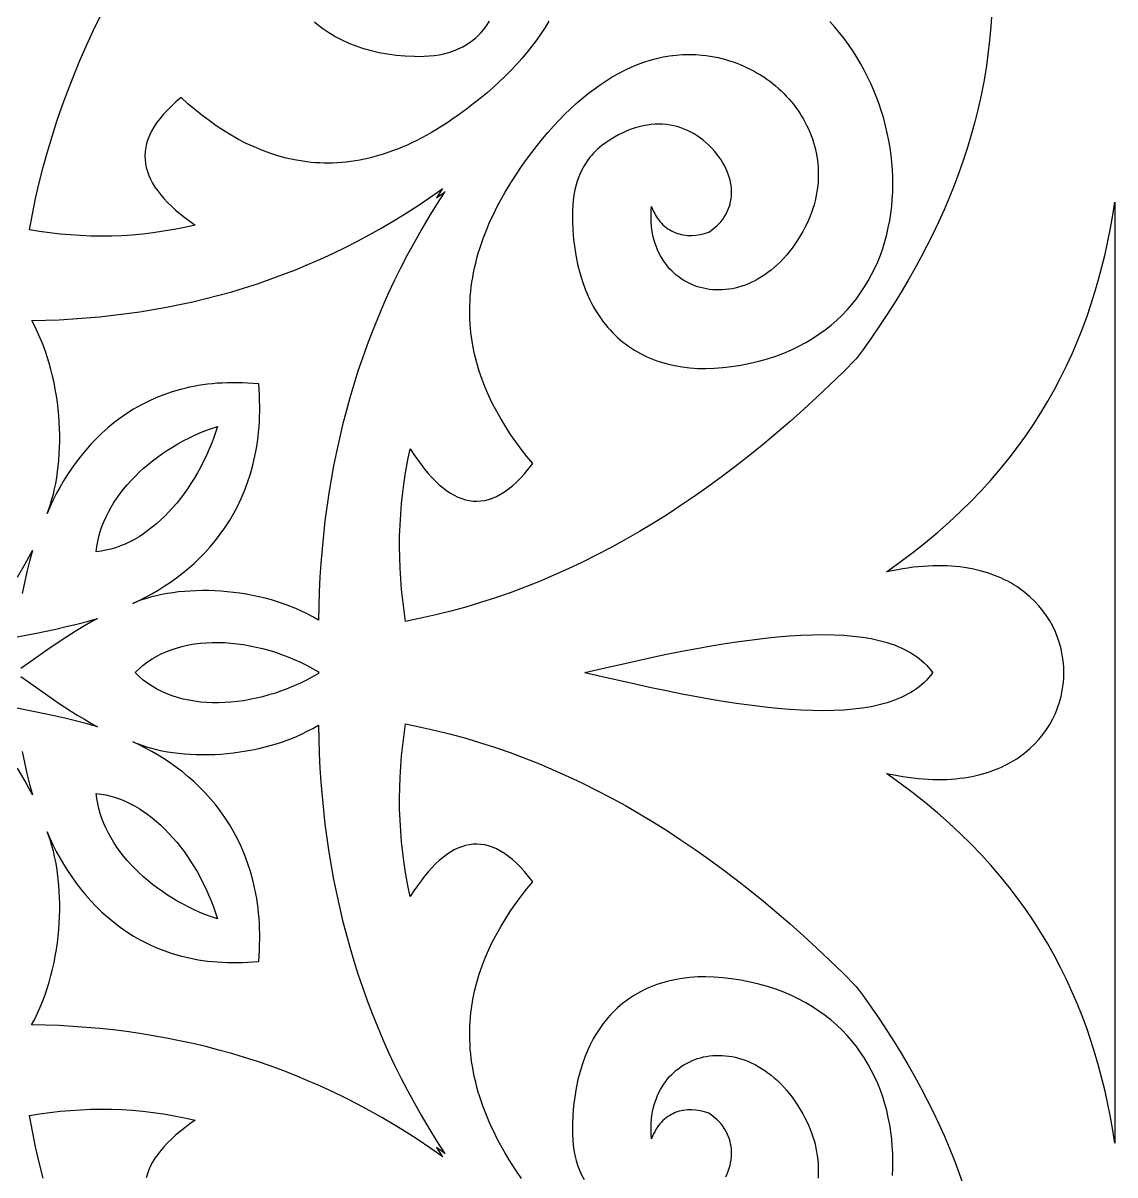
# Model space of a CAD drawing. Extents: x -375 to 375, y -1025 to 1025.
# Drawn here: x -197.2 to -125, y -735.5 to -659.3 of the extents above; entities that cross this region are included whole.
import ezdxf

# ---------------------------------------------------------------- set-up
doc = ezdxf.new("R2010")
doc.units = 0
doc.layers.add('LAYER_1', color=18, linetype='CONTINUOUS')

msp = doc.modelspace()

# ---------------------------------------------------------------- linework, layer by layer
at = {"layer": 'LAYER_1'}
for points in [[(-162.407, -659.223), (-162.664, -659.643), (-162.938, -660.059), (-163.229, -660.471), (-163.535, -660.879), (-163.857, -661.283), (-164.194, -661.682), (-164.547, -662.077), (-164.914, -662.467), (-165.295, -662.852), (-165.691, -663.231), (-166.1, -663.606), (-166.522, -663.974), (-166.958, -664.337), (-167.406, -664.694), (-167.866, -665.045), (-168.339, -665.389), (-168.823, -665.727), (-169.16, -665.953), (-169.495, -666.169), (-169.828, -666.375), (-170.159, -666.571), (-170.488, -666.758), (-170.816, -666.935), (-171.141, -667.102), (-171.465, -667.26), (-171.787, -667.408), (-172.106, -667.547), (-172.425, -667.677), (-172.741, -667.798), (-173.055, -667.91), (-173.367, -668.014), (-173.678, -668.108), (-173.987, -668.194), (-174.294, -668.272), (-174.599, -668.341), (-174.902, -668.401), (-175.203, -668.454), (-175.503, -668.498), (-175.801, -668.535), (-176.096, -668.564), (-176.391, -668.584), (-176.683, -668.598), (-176.973, -668.603), (-177.262, -668.602), (-177.549, -668.593), (-177.834, -668.576), (-178.118, -668.553), (-178.399, -668.522), (-178.679, -668.485), (-179.233, -668.39), (-179.781, -668.268), (-180.321, -668.121), (-180.854, -667.95), (-181.38, -667.754), (-181.9, -667.536), (-182.413, -667.296), (-182.918, -667.034), (-183.417, -666.752), (-183.91, -666.45), (-184.395, -666.129), (-184.874, -665.791), (-185.347, -665.436), (-185.812, -665.064), (-186.271, -664.677), (-186.724, -664.276), (-187.057, -664.559), (-187.363, -664.84), (-187.644, -665.119), (-187.899, -665.398), (-188.13, -665.675), (-188.335, -665.95), (-188.515, -666.224), (-188.671, -666.497), (-188.803, -666.768), (-188.912, -667.039), (-188.996, -667.307), (-189.057, -667.575), (-189.095, -667.841), (-189.111, -668.107), (-189.103, -668.371), (-189.074, -668.633), (-189.022, -668.895), (-188.949, -669.156), (-188.854, -669.415), (-188.738, -669.673), (-188.601, -669.931), (-188.444, -670.187), (-188.266, -670.442), (-188.067, -670.696), (-187.849, -670.949), (-187.612, -671.201), (-187.354, -671.453), (-187.078, -671.703), (-186.783, -671.952), (-186.47, -672.201), (-186.138, -672.449), (-185.788, -672.695), (-186.484, -672.853), (-187.179, -672.991), (-187.873, -673.11), (-188.565, -673.21), (-189.255, -673.291), (-189.944, -673.353), (-190.631, -673.397), (-191.317, -673.423), (-192.001, -673.431), (-192.683, -673.421), (-193.364, -673.394), (-194.043, -673.35), (-194.721, -673.29), (-195.396, -673.213), (-196.071, -673.119), (-196.743, -673.01), (-196.549, -671.968), (-196.332, -670.932), (-196.094, -669.901), (-195.833, -668.875), (-195.551, -667.854), (-195.247, -666.837), (-194.922, -665.826), (-194.575, -664.819), (-194.206, -663.817), (-193.817, -662.82), (-193.406, -661.827), (-192.974, -660.84), (-192.521, -659.857), (-192.047, -658.878)], [(-133.135, -658.63), (-133.198, -659.572), (-133.284, -660.503), (-133.393, -661.423), (-133.523, -662.333), (-133.676, -663.232), (-133.85, -664.121), (-134.045, -665), (-134.26, -665.869), (-134.494, -666.728), (-134.749, -667.579), (-135.022, -668.42), (-135.313, -669.252), (-135.623, -670.075), (-135.95, -670.891), (-136.294, -671.697), (-136.655, -672.496), (-137.031, -673.287), (-137.423, -674.071), (-137.831, -674.847), (-138.253, -675.616), (-138.689, -676.379), (-139.139, -677.134), (-139.603, -677.884), (-140.079, -678.627), (-140.567, -679.364), (-141.067, -680.095), (-141.579, -680.82), (-142.101, -681.541), (-142.966, -682.405), (-143.834, -683.25), (-144.707, -684.075), (-145.583, -684.88), (-146.464, -685.665), (-147.349, -686.43), (-148.238, -687.174), (-149.131, -687.898), (-150.028, -688.602), (-150.929, -689.285), (-151.835, -689.947), (-152.744, -690.589), (-153.659, -691.21), (-154.577, -691.809), (-155.5, -692.388), (-156.427, -692.945), (-157.358, -693.481), (-158.294, -693.995), (-159.235, -694.488), (-160.179, -694.959), (-161.129, -695.408), (-162.083, -695.835), (-163.041, -696.241), (-164.004, -696.624), (-164.972, -696.985), (-165.944, -697.324), (-166.921, -697.64), (-167.903, -697.934), (-168.889, -698.205), (-169.88, -698.453), (-170.877, -698.678), (-171.877, -698.88), (-171.982, -698.181), (-172.072, -697.479), (-172.146, -696.776), (-172.204, -696.071), (-172.246, -695.364), (-172.272, -694.656), (-172.281, -693.946), (-172.274, -693.234), (-172.249, -692.521), (-172.207, -691.806), (-172.147, -691.09), (-172.069, -690.372), (-171.974, -689.652), (-171.859, -688.93), (-171.727, -688.207), (-171.575, -687.482), (-171.338, -687.846), (-171.1, -688.192), (-170.861, -688.518), (-170.621, -688.825), (-170.381, -689.112), (-170.139, -689.38), (-169.897, -689.627), (-169.653, -689.854), (-169.409, -690.06), (-169.164, -690.246), (-168.917, -690.41), (-168.67, -690.552), (-168.422, -690.673), (-168.172, -690.772), (-167.922, -690.848), (-167.67, -690.901), (-167.418, -690.932), (-167.164, -690.94), (-166.909, -690.924), (-166.653, -690.884), (-166.396, -690.821), (-166.137, -690.733), (-165.878, -690.62), (-165.617, -690.483), (-165.355, -690.32), (-165.091, -690.132), (-164.826, -689.919), (-164.56, -689.68), (-164.293, -689.414), (-164.024, -689.122), (-163.754, -688.803), (-163.482, -688.457), (-163.868, -687.986), (-164.24, -687.508), (-164.597, -687.024), (-164.938, -686.532), (-165.264, -686.034), (-165.572, -685.529), (-165.862, -685.017), (-166.133, -684.498), (-166.384, -683.971), (-166.616, -683.438), (-166.825, -682.897), (-167.013, -682.35), (-167.178, -681.795), (-167.319, -681.233), (-167.436, -680.663), (-167.528, -680.087), (-167.563, -679.796), (-167.593, -679.503), (-167.615, -679.208), (-167.631, -678.911), (-167.64, -678.613), (-167.641, -678.312), (-167.636, -678.01), (-167.623, -677.706), (-167.603, -677.4), (-167.576, -677.092), (-167.541, -676.782), (-167.498, -676.471), (-167.447, -676.157), (-167.389, -675.842), (-167.323, -675.524), (-167.248, -675.205), (-167.166, -674.884), (-167.075, -674.561), (-166.976, -674.236), (-166.868, -673.909), (-166.752, -673.58), (-166.627, -673.249), (-166.493, -672.916), (-166.35, -672.581), (-166.199, -672.244), (-166.038, -671.906), (-165.868, -671.565), (-165.689, -671.223), (-165.5, -670.878), (-165.302, -670.531), (-165.094, -670.183), (-164.877, -669.832), (-164.552, -669.329), (-164.221, -668.837), (-163.884, -668.358), (-163.541, -667.892), (-163.192, -667.439), (-162.838, -666.999), (-162.478, -666.574), (-162.113, -666.162), (-161.743, -665.765), (-161.369, -665.383), (-160.989, -665.017), (-160.605, -664.666), (-160.217, -664.331), (-159.825, -664.012), (-159.429, -663.71), (-159.029, -663.425), (-158.625, -663.158), (-158.219, -662.908), (-157.809, -662.676), (-157.396, -662.463), (-156.98, -662.268), (-156.562, -662.093), (-156.141, -661.937), (-155.718, -661.801), (-155.293, -661.685), (-154.866, -661.59), (-154.437, -661.515), (-154.007, -661.462), (-153.575, -661.43), (-153.142, -661.42), (-152.709, -661.433), (-152.274, -661.468), (-152.01, -661.499), (-151.748, -661.537), (-151.489, -661.582), (-151.233, -661.635), (-150.98, -661.694), (-150.729, -661.761), (-150.482, -661.834), (-150.239, -661.914), (-149.999, -662.001), (-149.762, -662.094), (-149.529, -662.193), (-149.3, -662.298), (-149.075, -662.409), (-148.854, -662.527), (-148.637, -662.65), (-148.425, -662.779), (-148.216, -662.913), (-148.013, -663.052), (-147.814, -663.197), (-147.62, -663.347), (-147.43, -663.502), (-147.246, -663.662), (-147.067, -663.827), (-146.893, -663.996), (-146.725, -664.17), (-146.562, -664.348), (-146.404, -664.531), (-146.252, -664.718), (-146.107, -664.908), (-145.967, -665.103), (-145.833, -665.301), (-145.706, -665.503), (-145.584, -665.708), (-145.47, -665.917), (-145.361, -666.129), (-145.26, -666.344), (-145.165, -666.562), (-145.078, -666.783), (-144.997, -667.007), (-144.924, -667.233), (-144.857, -667.462), (-144.799, -667.693), (-144.747, -667.926), (-144.704, -668.161), (-144.668, -668.399), (-144.64, -668.638), (-144.62, -668.879), (-144.609, -669.122), (-144.605, -669.366), (-144.61, -669.611), (-144.623, -669.858), (-144.645, -670.105), (-144.676, -670.354), (-144.716, -670.604), (-144.764, -670.854), (-144.822, -671.105), (-144.889, -671.356), (-144.965, -671.607), (-145.051, -671.859), (-145.146, -672.111), (-145.251, -672.363), (-145.366, -672.614), (-145.49, -672.866), (-145.625, -673.116), (-145.796, -673.409), (-145.972, -673.689), (-146.152, -673.957), (-146.336, -674.213), (-146.525, -674.456), (-146.717, -674.688), (-146.912, -674.907), (-147.111, -675.115), (-147.313, -675.312), (-147.517, -675.496), (-147.724, -675.67), (-147.934, -675.832), (-148.145, -675.983), (-148.357, -676.123), (-148.572, -676.252), (-148.787, -676.37), (-149.004, -676.477), (-149.221, -676.574), (-149.438, -676.66), (-149.656, -676.736), (-149.874, -676.801), (-150.091, -676.857), (-150.308, -676.902), (-150.524, -676.937), (-150.739, -676.963), (-150.953, -676.978), (-151.165, -676.985), (-151.375, -676.981), (-151.584, -676.968), (-151.79, -676.946), (-151.993, -676.915), (-152.194, -676.875), (-152.391, -676.826), (-152.585, -676.768), (-152.776, -676.701), (-152.963, -676.625), (-153.146, -676.541), (-153.324, -676.449), (-153.498, -676.349), (-153.667, -676.24), (-153.831, -676.123), (-153.989, -675.998), (-154.142, -675.866), (-154.289, -675.726), (-154.431, -675.578), (-154.565, -675.422), (-154.693, -675.26), (-154.815, -675.09), (-154.929, -674.912), (-155.036, -674.728), (-155.135, -674.537), (-155.227, -674.339), (-155.31, -674.134), (-155.385, -673.923), (-155.451, -673.705), (-155.509, -673.481), (-155.557, -673.251), (-155.597, -673.014), (-155.626, -672.772), (-155.646, -672.523), (-155.655, -672.269), (-155.654, -672.009), (-155.643, -671.743), (-155.621, -671.472), (-155.558, -671.635), (-155.49, -671.791), (-155.417, -671.939), (-155.338, -672.08), (-155.254, -672.213), (-155.165, -672.339), (-155.072, -672.457), (-154.974, -672.568), (-154.872, -672.672), (-154.766, -672.768), (-154.656, -672.858), (-154.543, -672.94), (-154.426, -673.015), (-154.306, -673.083), (-154.183, -673.144), (-154.057, -673.198), (-153.928, -673.246), (-153.798, -673.286), (-153.665, -673.32), (-153.53, -673.346), (-153.255, -673.38), (-152.975, -673.387), (-152.691, -673.367), (-152.405, -673.322), (-152.119, -673.252), (-151.834, -673.156), (-151.687, -673.057), (-151.546, -672.952), (-151.412, -672.841), (-151.285, -672.724), (-151.165, -672.601), (-151.052, -672.474), (-150.947, -672.341), (-150.85, -672.204), (-150.76, -672.062), (-150.679, -671.915), (-150.606, -671.765), (-150.541, -671.61), (-150.485, -671.452), (-150.438, -671.29), (-150.4, -671.124), (-150.371, -670.956), (-150.351, -670.785), (-150.341, -670.611), (-150.341, -670.435), (-150.351, -670.256), (-150.371, -670.075), (-150.401, -669.893), (-150.441, -669.709), (-150.493, -669.523), (-150.555, -669.336), (-150.628, -669.149), (-150.712, -668.96), (-150.808, -668.771), (-150.916, -668.582), (-151.035, -668.393), (-151.166, -668.204), (-151.309, -668.015), (-151.476, -667.811), (-151.649, -667.617), (-151.828, -667.434), (-152.014, -667.26), (-152.205, -667.097), (-152.402, -666.944), (-152.604, -666.803), (-152.812, -666.672), (-153.025, -666.553), (-153.243, -666.445), (-153.466, -666.349), (-153.693, -666.265), (-153.925, -666.194), (-154.161, -666.134), (-154.401, -666.088), (-154.645, -666.054), (-154.892, -666.033), (-155.143, -666.026), (-155.397, -666.032), (-155.655, -666.052), (-155.915, -666.086), (-156.178, -666.134), (-156.443, -666.197), (-156.711, -666.274), (-156.981, -666.366), (-157.253, -666.474), (-157.526, -666.596), (-157.801, -666.734), (-158.078, -666.888), (-158.356, -667.058), (-158.635, -667.244), (-158.914, -667.446), (-159.062, -667.564), (-159.202, -667.686), (-159.335, -667.811), (-159.462, -667.941), (-159.582, -668.073), (-159.696, -668.209), (-159.904, -668.491), (-160.089, -668.784), (-160.251, -669.087), (-160.39, -669.4), (-160.51, -669.72), (-160.609, -670.047), (-160.691, -670.378), (-160.755, -670.714), (-160.802, -671.053), (-160.835, -671.393), (-160.854, -671.734), (-160.86, -672.073), (-160.855, -672.411), (-160.827, -673.043), (-160.777, -673.657), (-160.704, -674.251), (-160.609, -674.826), (-160.492, -675.381), (-160.353, -675.917), (-160.194, -676.432), (-160.014, -676.927), (-159.813, -677.401), (-159.706, -677.63), (-159.593, -677.854), (-159.475, -678.073), (-159.353, -678.286), (-159.225, -678.494), (-159.093, -678.697), (-158.956, -678.894), (-158.814, -679.086), (-158.668, -679.273), (-158.517, -679.454), (-158.361, -679.629), (-158.201, -679.799), (-158.036, -679.963), (-157.867, -680.122), (-157.693, -680.275), (-157.515, -680.422), (-157.333, -680.564), (-157.146, -680.7), (-156.955, -680.83), (-156.76, -680.954), (-156.561, -681.072), (-156.357, -681.185), (-156.15, -681.292), (-155.938, -681.392), (-155.723, -681.487), (-155.503, -681.576), (-155.28, -681.659), (-155.052, -681.736), (-154.821, -681.806), (-154.586, -681.871), (-154.105, -681.981), (-153.609, -682.067), (-153.099, -682.128), (-152.574, -682.164), (-152.036, -682.174), (-151.485, -682.158), (-150.921, -682.116), (-150.344, -682.048), (-149.718, -681.948), (-149.113, -681.827), (-148.528, -681.686), (-147.963, -681.526), (-147.419, -681.347), (-146.894, -681.149), (-146.388, -680.935), (-145.903, -680.703), (-145.436, -680.454), (-144.989, -680.19), (-144.562, -679.91), (-144.153, -679.615), (-143.763, -679.306), (-143.392, -678.983), (-143.039, -678.647), (-142.705, -678.298), (-142.389, -677.937), (-142.091, -677.565), (-141.812, -677.182), (-141.55, -676.788), (-141.306, -676.384), (-141.08, -675.971), (-140.871, -675.55), (-140.68, -675.12), (-140.506, -674.682), (-140.349, -674.238), (-140.208, -673.787), (-140.085, -673.33), (-139.978, -672.867), (-139.888, -672.4), (-139.814, -671.928), (-139.757, -671.453), (-139.716, -670.975), (-139.69, -670.494), (-139.681, -670.01), (-139.687, -669.526), (-139.708, -669.04), (-139.745, -668.554), (-139.798, -668.068), (-139.865, -667.583), (-139.948, -667.099), (-140.045, -666.617), (-140.158, -666.138), (-140.284, -665.661), (-140.426, -665.188), (-140.581, -664.719), (-140.751, -664.255), (-140.935, -663.796), (-141.132, -663.342), (-141.344, -662.895), (-141.569, -662.455), (-141.807, -662.022), (-142.059, -661.597), (-142.324, -661.18), (-142.603, -660.773), (-142.894, -660.375), (-143.198, -659.988), (-143.514, -659.611), (-143.844, -659.246)], [(-177.897, -659.267), (-177.718, -659.42), (-177.533, -659.567), (-177.344, -659.71), (-177.149, -659.847), (-176.949, -659.98), (-176.744, -660.107), (-176.534, -660.23), (-176.318, -660.347), (-176.098, -660.459), (-175.642, -660.668), (-175.167, -660.855), (-174.671, -661.021), (-174.157, -661.165), (-173.623, -661.287), (-173.07, -661.385), (-172.499, -661.461), (-171.91, -661.514), (-171.302, -661.543), (-170.977, -661.549), (-170.651, -661.542), (-170.324, -661.523), (-169.997, -661.488), (-169.671, -661.439), (-169.348, -661.372), (-169.029, -661.287), (-168.715, -661.184), (-168.407, -661.06), (-168.107, -660.914), (-167.816, -660.746), (-167.534, -660.554), (-167.263, -660.337), (-167.132, -660.218), (-167.005, -660.093), (-166.88, -659.962), (-166.76, -659.823), (-166.643, -659.677), (-166.529, -659.524), (-166.335, -659.232)], [(-197.537, -695.961), (-197.03, -695.086), (-196.783, -694.64), (-196.545, -694.19), (-196.735, -694.896), (-196.911, -695.608), (-197.075, -696.325), (-197.228, -697.046)], [(-197.785, -699.946), (-196.393, -699.675), (-195.003, -699.386), (-194.31, -699.23), (-193.619, -699.064), (-192.931, -698.885), (-192.245, -698.692), (-192.681, -698.935), (-193.113, -699.186), (-193.54, -699.443), (-193.959, -699.705), (-194.766, -700.23), (-195.52, -700.743), (-196.805, -701.649), (-197.304, -702.004)], [(-197.304, -702.528), (-196.805, -702.882), (-195.52, -703.789), (-194.766, -704.303), (-193.959, -704.83), (-193.54, -705.093), (-193.113, -705.352), (-192.681, -705.604), (-192.245, -705.848), (-192.931, -705.651), (-193.619, -705.47), (-194.31, -705.302), (-195.003, -705.145), (-196.393, -704.854), (-197.785, -704.58)], [(-164.221, -735.7), (-164.552, -735.209), (-164.877, -734.705), (-165.094, -734.354), (-165.302, -734.006), (-165.5, -733.659), (-165.689, -733.315), (-165.868, -732.972), (-166.038, -732.632), (-166.199, -732.293), (-166.35, -731.956), (-166.493, -731.622), (-166.627, -731.289), (-166.752, -730.958), (-166.868, -730.629), (-166.976, -730.302), (-167.075, -729.977), (-167.166, -729.654), (-167.248, -729.333), (-167.323, -729.013), (-167.389, -728.696), (-167.447, -728.381), (-167.498, -728.067), (-167.541, -727.755), (-167.576, -727.446), (-167.603, -727.138), (-167.623, -726.832), (-167.636, -726.528), (-167.641, -726.225), (-167.64, -725.925), (-167.631, -725.627), (-167.615, -725.33), (-167.593, -725.035), (-167.563, -724.742), (-167.528, -724.451), (-167.436, -723.874), (-167.319, -723.305), (-167.178, -722.743), (-167.013, -722.188), (-166.825, -721.64), (-166.616, -721.1), (-166.384, -720.567), (-166.133, -720.04), (-165.862, -719.521), (-165.572, -719.009), (-165.264, -718.504), (-164.938, -718.006), (-164.597, -717.514), (-164.24, -717.03), (-163.868, -716.552), (-163.482, -716.081), (-163.754, -715.735), (-164.024, -715.416), (-164.293, -715.124), (-164.56, -714.858), (-164.826, -714.619), (-165.091, -714.405), (-165.355, -714.217), (-165.617, -714.055), (-165.878, -713.918), (-166.137, -713.805), (-166.396, -713.717), (-166.653, -713.654), (-166.909, -713.614), (-167.164, -713.598), (-167.418, -713.606), (-167.67, -713.636), (-167.922, -713.69), (-168.172, -713.766), (-168.422, -713.865), (-168.67, -713.985), (-168.917, -714.128), (-169.164, -714.292), (-169.409, -714.477), (-169.653, -714.683), (-169.897, -714.91), (-170.139, -715.158), (-170.381, -715.425), (-170.621, -715.712), (-170.861, -716.019), (-171.1, -716.346), (-171.338, -716.691), (-171.575, -717.055), (-171.727, -716.33), (-171.859, -715.607), (-171.974, -714.886), (-172.069, -714.166), (-172.147, -713.448), (-172.207, -712.731), (-172.249, -712.016), (-172.274, -711.303), (-172.281, -710.591), (-172.272, -709.881), (-172.246, -709.173), (-172.204, -708.467), (-172.146, -707.762), (-172.072, -707.059), (-171.982, -706.357), (-171.877, -705.657), (-170.877, -705.86), (-169.88, -706.085), (-168.889, -706.333), (-167.903, -706.604), (-166.921, -706.898), (-165.944, -707.214), (-164.972, -707.553), (-164.004, -707.914), (-163.041, -708.297), (-162.083, -708.702), (-161.129, -709.13), (-160.179, -709.579), (-159.235, -710.05), (-158.294, -710.543), (-157.358, -711.057), (-156.427, -711.593), (-155.5, -712.15), (-154.577, -712.728), (-153.659, -713.328), (-152.744, -713.949), (-151.835, -714.59), (-150.929, -715.253), (-150.028, -715.936), (-149.131, -716.639), (-148.238, -717.363), (-147.349, -718.108), (-146.464, -718.873), (-145.583, -719.657), (-144.707, -720.462), (-143.834, -721.287), (-142.966, -722.132), (-142.101, -722.996), (-141.579, -723.717), (-141.067, -724.442), (-140.567, -725.174), (-140.079, -725.911), (-139.603, -726.654), (-139.139, -727.403), (-138.689, -728.158), (-138.253, -728.921), (-137.831, -729.69), (-137.423, -730.466), (-137.031, -731.25), (-136.655, -732.041), (-136.294, -732.84), (-135.95, -733.647), (-135.623, -734.462), (-135.313, -735.285), (-135.022, -736.118)], [(-197.228, -707.488), (-197.075, -708.209), (-196.911, -708.927), (-196.735, -709.639), (-196.545, -710.347), (-196.783, -709.896), (-197.03, -709.449), (-197.537, -708.573)], [(-139.708, -735.497), (-139.687, -735.012), (-139.681, -734.527), (-139.69, -734.044), (-139.716, -733.563), (-139.757, -733.084), (-139.814, -732.609), (-139.888, -732.137), (-139.978, -731.67), (-140.085, -731.208), (-140.208, -730.751), (-140.349, -730.3), (-140.506, -729.855), (-140.68, -729.418), (-140.871, -728.988), (-141.08, -728.566), (-141.306, -728.153), (-141.55, -727.75), (-141.812, -727.356), (-142.091, -726.973), (-142.389, -726.6), (-142.705, -726.239), (-143.039, -725.891), (-143.392, -725.555), (-143.763, -725.232), (-144.153, -724.923), (-144.562, -724.628), (-144.989, -724.348), (-145.436, -724.084), (-145.903, -723.835), (-146.388, -723.603), (-146.894, -723.388), (-147.419, -723.191), (-147.963, -723.012), (-148.528, -722.852), (-149.113, -722.711), (-149.718, -722.59), (-150.344, -722.49), (-150.921, -722.422), (-151.485, -722.38), (-152.036, -722.364), (-152.574, -722.374), (-153.099, -722.41), (-153.609, -722.47), (-154.105, -722.556), (-154.586, -722.667), (-154.821, -722.731), (-155.052, -722.802), (-155.28, -722.879), (-155.503, -722.962), (-155.723, -723.05), (-155.938, -723.145), (-156.15, -723.246), (-156.357, -723.353), (-156.561, -723.465), (-156.76, -723.584), (-156.955, -723.708), (-157.146, -723.838), (-157.333, -723.974), (-157.515, -724.116), (-157.693, -724.263), (-157.867, -724.416), (-158.036, -724.574), (-158.201, -724.739), (-158.361, -724.909), (-158.517, -725.084), (-158.668, -725.265), (-158.814, -725.451), (-158.956, -725.643), (-159.093, -725.841), (-159.225, -726.043), (-159.353, -726.251), (-159.475, -726.465), (-159.593, -726.684), (-159.706, -726.908), (-159.813, -727.137), (-160.014, -727.611), (-160.194, -728.106), (-160.353, -728.621), (-160.492, -729.157), (-160.609, -729.712), (-160.704, -730.287), (-160.777, -730.881), (-160.827, -731.495), (-160.855, -732.127), (-160.86, -732.465), (-160.854, -732.804), (-160.835, -733.144), (-160.802, -733.485), (-160.755, -733.823), (-160.691, -734.159), (-160.609, -734.491), (-160.51, -734.818), (-160.39, -735.138), (-160.251, -735.45), (-160.089, -735.753)], [(-150.712, -735.577), (-150.628, -735.389), (-150.555, -735.201), (-150.493, -735.015), (-150.441, -734.829), (-150.401, -734.645), (-150.371, -734.462), (-150.351, -734.282), (-150.341, -734.103), (-150.341, -733.927), (-150.351, -733.753), (-150.371, -733.582), (-150.4, -733.413), (-150.438, -733.248), (-150.485, -733.086), (-150.541, -732.928), (-150.606, -732.773), (-150.679, -732.622), (-150.76, -732.476), (-150.85, -732.334), (-150.947, -732.197), (-151.052, -732.064), (-151.165, -731.936), (-151.285, -731.814), (-151.412, -731.697), (-151.546, -731.586), (-151.687, -731.481), (-151.834, -731.382), (-152.119, -731.286), (-152.405, -731.216), (-152.691, -731.171), (-152.975, -731.151), (-153.255, -731.158), (-153.53, -731.192), (-153.665, -731.218), (-153.798, -731.252), (-153.928, -731.292), (-154.057, -731.34), (-154.183, -731.394), (-154.306, -731.455), (-154.426, -731.523), (-154.543, -731.598), (-154.656, -731.68), (-154.766, -731.77), (-154.872, -731.866), (-154.974, -731.97), (-155.072, -732.081), (-155.165, -732.199), (-155.254, -732.325), (-155.338, -732.458), (-155.417, -732.599), (-155.49, -732.747), (-155.558, -732.903), (-155.621, -733.066), (-155.643, -732.795), (-155.654, -732.529), (-155.655, -732.269), (-155.646, -732.015), (-155.626, -731.766), (-155.597, -731.524), (-155.557, -731.287), (-155.509, -731.057), (-155.451, -730.832), (-155.385, -730.615), (-155.31, -730.403), (-155.227, -730.199), (-155.135, -730.001), (-155.036, -729.809), (-154.929, -729.625), (-154.815, -729.448), (-154.693, -729.278), (-154.565, -729.115), (-154.431, -728.96), (-154.289, -728.812), (-154.142, -728.672), (-153.989, -728.539), (-153.831, -728.414), (-153.667, -728.298), (-153.498, -728.189), (-153.324, -728.088), (-153.146, -727.996), (-152.963, -727.912), (-152.776, -727.837), (-152.585, -727.77), (-152.391, -727.712), (-152.194, -727.662), (-151.993, -727.622), (-151.79, -727.591), (-151.584, -727.569), (-151.375, -727.556), (-151.165, -727.553), (-150.953, -727.559), (-150.739, -727.575), (-150.524, -727.6), (-150.308, -727.635), (-150.091, -727.681), (-149.874, -727.736), (-149.656, -727.801), (-149.438, -727.877), (-149.221, -727.963), (-149.004, -728.06), (-148.787, -728.167), (-148.572, -728.285), (-148.357, -728.414), (-148.145, -728.554), (-147.934, -728.705), (-147.724, -728.867), (-147.517, -729.041), (-147.313, -729.226), (-147.111, -729.422), (-146.912, -729.63), (-146.717, -729.85), (-146.525, -730.081), (-146.336, -730.325), (-146.152, -730.58), (-145.972, -730.848), (-145.796, -731.128), (-145.625, -731.421), (-145.49, -731.672), (-145.366, -731.923), (-145.251, -732.175), (-145.146, -732.426), (-145.051, -732.678), (-144.965, -732.93), (-144.889, -733.181), (-144.822, -733.433), (-144.764, -733.683), (-144.716, -733.934), (-144.676, -734.183), (-144.645, -734.432), (-144.623, -734.68), (-144.61, -734.926), (-144.605, -735.172), (-144.609, -735.416), (-144.62, -735.658)], [(-195.833, -735.662), (-196.094, -734.636), (-196.332, -733.605), (-196.549, -732.569), (-196.743, -731.528), (-196.071, -731.418), (-195.396, -731.325), (-194.721, -731.248), (-194.043, -731.187), (-193.364, -731.143), (-192.683, -731.117), (-192.001, -731.107), (-191.317, -731.115), (-190.631, -731.141), (-189.944, -731.185), (-189.255, -731.247), (-188.565, -731.328), (-187.873, -731.427), (-187.179, -731.546), (-186.484, -731.684), (-185.788, -731.842), (-186.138, -732.089), (-186.47, -732.336), (-186.783, -732.585), (-187.078, -732.834), (-187.354, -733.085), (-187.612, -733.336), (-187.849, -733.588), (-188.067, -733.841), (-188.266, -734.095), (-188.444, -734.351), (-188.601, -734.607), (-188.738, -734.864), (-188.854, -735.122), (-188.949, -735.382), (-189.022, -735.642)]]:
    msp.add_lwpolyline(points, dxfattribs=at)
for points in [[(-169.464, -670.314), (-169.439, -670.295), (-169.48, -670.339), (-169.849, -670.901), (-169.309, -670.516), (-169.267, -670.474), (-169.285, -670.5), (-169.26, -670.481), (-169.302, -670.525), (-169.83, -671.34), (-170.338, -672.161), (-170.828, -672.986), (-171.299, -673.816), (-171.752, -674.65), (-172.187, -675.489), (-172.604, -676.332), (-173.002, -677.179), (-173.384, -678.032), (-173.747, -678.888), (-174.094, -679.749), (-174.423, -680.614), (-174.735, -681.484), (-175.03, -682.358), (-175.308, -683.236), (-175.57, -684.118), (-175.815, -685.005), (-176.045, -685.895), (-176.258, -686.79), (-176.455, -687.689), (-176.636, -688.593), (-176.802, -689.5), (-176.953, -690.411), (-177.088, -691.327), (-177.208, -692.246), (-177.313, -693.169), (-177.403, -694.096), (-177.479, -695.027), (-177.54, -695.963), (-177.587, -696.901), (-177.619, -697.844), (-177.638, -698.791), (-178.003, -698.582), (-178.376, -698.386), (-178.757, -698.202), (-179.146, -698.031), (-179.54, -697.872), (-179.94, -697.725), (-180.344, -697.59), (-180.753, -697.466), (-181.165, -697.354), (-181.58, -697.254), (-181.996, -697.165), (-182.414, -697.088), (-182.832, -697.021), (-183.25, -696.966), (-183.667, -696.921), (-184.083, -696.887), (-184.496, -696.864), (-184.905, -696.851), (-185.311, -696.849), (-185.713, -696.856), (-186.109, -696.874), (-186.499, -696.902), (-186.882, -696.939), (-187.258, -696.986), (-187.626, -697.043), (-187.985, -697.109), (-188.334, -697.184), (-188.673, -697.268), (-189.001, -697.361), (-189.317, -697.464), (-189.621, -697.575), (-189.911, -697.694), (-189.492, -697.497), (-189.074, -697.286), (-188.657, -697.06), (-188.243, -696.819), (-187.832, -696.563), (-187.426, -696.292), (-187.025, -696.005), (-186.631, -695.702), (-186.244, -695.384), (-185.865, -695.05), (-185.495, -694.699), (-185.136, -694.331), (-184.788, -693.947), (-184.452, -693.546), (-184.129, -693.128), (-183.82, -692.693), (-183.527, -692.239), (-183.249, -691.769), (-182.988, -691.28), (-182.746, -690.773), (-182.522, -690.247), (-182.319, -689.703), (-182.136, -689.14), (-181.975, -688.558), (-181.903, -688.26), (-181.837, -687.957), (-181.777, -687.65), (-181.722, -687.337), (-181.675, -687.019), (-181.633, -686.697), (-181.598, -686.369), (-181.569, -686.037), (-181.547, -685.699), (-181.532, -685.357), (-181.524, -685.009), (-181.522, -684.656), (-181.528, -684.299), (-181.542, -683.936), (-181.562, -683.568), (-181.59, -683.194), (-181.95, -683.162), (-182.304, -683.138), (-182.654, -683.122), (-182.999, -683.113), (-183.338, -683.112), (-183.673, -683.118), (-184.003, -683.131), (-184.328, -683.152), (-184.649, -683.179), (-184.964, -683.214), (-185.275, -683.255), (-185.581, -683.302), (-185.882, -683.357), (-186.179, -683.417), (-186.471, -683.484), (-186.758, -683.557), (-187.319, -683.721), (-187.862, -683.907), (-188.386, -684.116), (-188.893, -684.345), (-189.382, -684.594), (-189.854, -684.862), (-190.308, -685.148), (-190.745, -685.451), (-191.165, -685.77), (-191.569, -686.103), (-191.956, -686.451), (-192.327, -686.811), (-192.682, -687.183), (-193.021, -687.565), (-193.344, -687.957), (-193.651, -688.359), (-193.944, -688.767), (-194.221, -689.183), (-194.484, -689.604), (-194.731, -690.03), (-194.965, -690.46), (-195.184, -690.892), (-195.388, -691.326), (-195.579, -691.76), (-195.462, -691.459), (-195.353, -691.144), (-195.253, -690.816), (-195.161, -690.476), (-195.078, -690.124), (-195.003, -689.762), (-194.937, -689.389), (-194.881, -689.007), (-194.833, -688.617), (-194.795, -688.219), (-194.766, -687.814), (-194.747, -687.402), (-194.738, -686.986), (-194.739, -686.564), (-194.749, -686.138), (-194.77, -685.709), (-194.801, -685.277), (-194.842, -684.844), (-194.894, -684.409), (-194.957, -683.975), (-195.03, -683.54), (-195.115, -683.107), (-195.21, -682.676), (-195.317, -682.247), (-195.435, -681.822), (-195.565, -681.4), (-195.706, -680.984), (-195.859, -680.574), (-196.024, -680.169), (-196.201, -679.772), (-196.39, -679.383), (-196.592, -679.003), (-195.685, -678.982), (-194.781, -678.947), (-193.881, -678.898), (-192.984, -678.833), (-192.091, -678.754), (-191.202, -678.659), (-190.317, -678.549), (-189.436, -678.424), (-188.558, -678.283), (-187.684, -678.126), (-186.814, -677.953), (-185.948, -677.764), (-185.086, -677.558), (-184.228, -677.336), (-183.374, -677.098), (-182.524, -676.842), (-181.678, -676.57), (-180.836, -676.28), (-179.998, -675.973), (-179.164, -675.649), (-178.335, -675.307), (-177.509, -674.947), (-176.688, -674.569), (-175.871, -674.173), (-175.058, -673.759), (-174.249, -673.326), (-173.445, -672.874), (-172.645, -672.404), (-171.849, -671.915), (-171.058, -671.406), (-170.271, -670.878), (-169.489, -670.331), (-169.448, -670.287)], [(-125, -733.355), (-125.139, -732.489), (-125.294, -731.628), (-125.465, -730.772), (-125.654, -729.922), (-125.86, -729.078), (-126.084, -728.239), (-126.326, -727.406), (-126.588, -726.579), (-126.87, -725.758), (-127.172, -724.943), (-127.495, -724.135), (-127.84, -723.333), (-128.206, -722.538), (-128.595, -721.75), (-129.007, -720.969), (-129.443, -720.195), (-129.903, -719.429), (-130.388, -718.67), (-130.899, -717.919), (-131.435, -717.176), (-131.998, -716.44), (-132.588, -715.713), (-133.205, -714.994), (-133.851, -714.284), (-134.526, -713.582), (-135.229, -712.889), (-135.963, -712.205), (-136.727, -711.529), (-137.522, -710.864), (-138.349, -710.207), (-139.208, -709.56), (-140.099, -708.923), (-139.735, -709), (-139.378, -709.07), (-139.026, -709.131), (-138.679, -709.183), (-138.339, -709.228), (-138.004, -709.264), (-137.675, -709.292), (-137.351, -709.313), (-137.034, -709.326), (-136.722, -709.332), (-136.415, -709.33), (-136.115, -709.321), (-135.82, -709.304), (-135.531, -709.281), (-135.247, -709.251), (-134.97, -709.215), (-134.698, -709.172), (-134.432, -709.122), (-134.171, -709.066), (-133.917, -709.004), (-133.668, -708.936), (-133.424, -708.862), (-133.187, -708.783), (-132.955, -708.697), (-132.729, -708.607), (-132.508, -708.511), (-132.294, -708.41), (-132.085, -708.303), (-131.882, -708.192), (-131.684, -708.077), (-131.492, -707.956), (-131.306, -707.831), (-130.951, -707.568), (-130.619, -707.289), (-130.31, -706.994), (-130.024, -706.685), (-129.761, -706.363), (-129.52, -706.029), (-129.303, -705.684), (-129.108, -705.33), (-128.937, -704.966), (-128.788, -704.595), (-128.662, -704.218), (-128.559, -703.835), (-128.479, -703.447), (-128.421, -703.057), (-128.387, -702.664), (-128.376, -702.27), (-128.376, -702.269), (-128.376, -702.268), (-128.387, -701.874), (-128.421, -701.481), (-128.479, -701.091), (-128.559, -700.703), (-128.662, -700.32), (-128.788, -699.942), (-128.937, -699.571), (-129.108, -699.208), (-129.303, -698.853), (-129.52, -698.508), (-129.761, -698.175), (-130.024, -697.853), (-130.31, -697.544), (-130.619, -697.249), (-130.951, -696.97), (-131.306, -696.707), (-131.492, -696.582), (-131.684, -696.461), (-131.882, -696.345), (-132.085, -696.234), (-132.294, -696.128), (-132.508, -696.027), (-132.729, -695.931), (-132.955, -695.84), (-133.187, -695.755), (-133.424, -695.676), (-133.668, -695.602), (-133.917, -695.534), (-134.171, -695.472), (-134.432, -695.416), (-134.698, -695.366), (-134.97, -695.323), (-135.247, -695.287), (-135.531, -695.257), (-135.82, -695.233), (-136.115, -695.217), (-136.415, -695.208), (-136.722, -695.206), (-137.034, -695.212), (-137.351, -695.225), (-137.675, -695.246), (-138.004, -695.274), (-138.339, -695.31), (-138.679, -695.355), (-139.026, -695.407), (-139.378, -695.468), (-139.735, -695.537), (-140.099, -695.615), (-139.208, -694.978), (-138.349, -694.331), (-137.522, -693.674), (-136.727, -693.008), (-135.963, -692.333), (-135.229, -691.649), (-134.526, -690.956), (-133.851, -690.254), (-133.205, -689.543), (-132.588, -688.824), (-131.998, -688.097), (-131.435, -687.361), (-130.899, -686.618), (-130.388, -685.867), (-129.903, -685.108), (-129.443, -684.341), (-129.007, -683.567), (-128.595, -682.786), (-128.206, -681.998), (-127.839, -681.203), (-127.495, -680.401), (-127.172, -679.593), (-126.87, -678.778), (-126.588, -677.957), (-126.326, -677.13), (-126.084, -676.297), (-125.86, -675.458), (-125.654, -674.613), (-125.465, -673.763), (-125.294, -672.907), (-125.139, -672.047), (-125, -671.181)], [(-184.444, -686.399), (-184.586, -686.799), (-184.738, -687.194), (-184.9, -687.584), (-185.072, -687.968), (-185.254, -688.345), (-185.444, -688.714), (-185.644, -689.077), (-185.852, -689.431), (-186.068, -689.777), (-186.292, -690.114), (-186.524, -690.441), (-186.764, -690.759), (-187.01, -691.066), (-187.263, -691.362), (-187.523, -691.647), (-187.789, -691.921), (-188.061, -692.182), (-188.339, -692.43), (-188.622, -692.665), (-188.91, -692.886), (-189.203, -693.093), (-189.5, -693.286), (-189.801, -693.463), (-190.107, -693.625), (-190.416, -693.771), (-190.728, -693.9), (-191.044, -694.012), (-191.362, -694.107), (-191.683, -694.184), (-192.006, -694.242), (-192.33, -694.282), (-192.289, -693.944), (-192.23, -693.609), (-192.153, -693.276), (-192.059, -692.946), (-191.948, -692.618), (-191.822, -692.294), (-191.679, -691.973), (-191.521, -691.657), (-191.349, -691.344), (-191.162, -691.036), (-190.961, -690.733), (-190.746, -690.435), (-190.519, -690.142), (-190.278, -689.855), (-190.026, -689.573), (-189.762, -689.298), (-189.487, -689.03), (-189.201, -688.768), (-188.904, -688.514), (-188.598, -688.267), (-188.282, -688.028), (-187.957, -687.797), (-187.624, -687.574), (-187.282, -687.36), (-186.933, -687.155), (-186.577, -686.959), (-186.214, -686.772), (-185.844, -686.596), (-185.469, -686.429), (-185.088, -686.273), (-184.703, -686.128), (-184.313, -685.994)], [(-143.584, -699.767), (-142.924, -699.798), (-142.294, -699.851), (-141.692, -699.924), (-141.119, -700.02), (-140.844, -700.075), (-140.576, -700.137), (-140.315, -700.204), (-140.062, -700.277), (-139.816, -700.356), (-139.578, -700.44), (-139.347, -700.531), (-139.124, -700.627), (-138.909, -700.73), (-138.701, -700.838), (-138.501, -700.952), (-138.309, -701.073), (-138.124, -701.2), (-137.947, -701.333), (-137.778, -701.473), (-137.617, -701.619), (-137.463, -701.771), (-137.318, -701.93), (-137.18, -702.095), (-137.051, -702.267), (-137.05, -702.267), (-137.051, -702.268), (-137.05, -702.269), (-137.051, -702.27), (-137.05, -702.27), (-137.051, -702.27), (-137.18, -702.442), (-137.318, -702.608), (-137.463, -702.766), (-137.617, -702.919), (-137.778, -703.065), (-137.947, -703.204), (-138.124, -703.337), (-138.309, -703.464), (-138.501, -703.585), (-138.701, -703.699), (-138.909, -703.808), (-139.124, -703.91), (-139.347, -704.007), (-139.578, -704.097), (-139.816, -704.182), (-140.062, -704.26), (-140.315, -704.333), (-140.576, -704.4), (-140.844, -704.462), (-141.119, -704.518), (-141.692, -704.613), (-142.294, -704.687), (-142.924, -704.739), (-143.584, -704.77), (-144.271, -704.781), (-144.987, -704.772), (-145.73, -704.744), (-146.501, -704.696), (-147.299, -704.63), (-148.124, -704.545), (-148.975, -704.443), (-149.853, -704.323), (-150.757, -704.186), (-151.687, -704.033), (-152.643, -703.864), (-153.624, -703.68), (-154.629, -703.48), (-155.66, -703.266), (-156.715, -703.037), (-157.795, -702.795), (-158.898, -702.539), (-160.026, -702.27), (-160.027, -702.27), (-160.026, -702.27), (-160.026, -702.27), (-160.024, -702.269), (-160.026, -702.268), (-160.026, -702.268), (-160.027, -702.267), (-160.026, -702.267), (-158.898, -701.998), (-157.795, -701.743), (-156.715, -701.5), (-155.66, -701.272), (-154.629, -701.057), (-153.624, -700.858), (-152.643, -700.673), (-151.687, -700.504), (-150.757, -700.351), (-149.853, -700.214), (-148.975, -700.095), (-148.124, -699.992), (-147.299, -699.908), (-146.501, -699.841), (-145.73, -699.794), (-144.987, -699.765), (-144.271, -699.756)], [(-183.836, -700.284), (-183.423, -700.312), (-183.008, -700.356), (-182.59, -700.414), (-182.17, -700.487), (-181.75, -700.574), (-181.329, -700.676), (-180.909, -700.792), (-180.49, -700.923), (-180.072, -701.067), (-179.657, -701.225), (-179.245, -701.396), (-178.837, -701.581), (-178.434, -701.78), (-178.035, -701.991), (-177.643, -702.215), (-177.643, -702.32), (-178.035, -702.544), (-178.434, -702.756), (-178.837, -702.954), (-179.245, -703.139), (-179.657, -703.31), (-180.072, -703.468), (-180.49, -703.613), (-180.909, -703.743), (-181.329, -703.859), (-181.75, -703.961), (-182.17, -704.048), (-182.59, -704.121), (-183.008, -704.18), (-183.423, -704.223), (-183.836, -704.251), (-184.245, -704.264), (-184.65, -704.262), (-185.05, -704.244), (-185.444, -704.21), (-185.833, -704.161), (-186.214, -704.095), (-186.587, -704.013), (-186.952, -703.915), (-187.309, -703.8), (-187.655, -703.668), (-187.992, -703.52), (-188.317, -703.355), (-188.631, -703.172), (-188.932, -702.972), (-189.22, -702.755), (-189.495, -702.519), (-189.756, -702.266), (-189.495, -702.013), (-189.22, -701.779), (-188.932, -701.561), (-188.631, -701.362), (-188.317, -701.179), (-187.992, -701.014), (-187.655, -700.866), (-187.309, -700.735), (-186.952, -700.62), (-186.587, -700.522), (-186.214, -700.44), (-185.833, -700.375), (-185.444, -700.325), (-185.05, -700.291), (-184.65, -700.273), (-184.245, -700.271)], [(-177.62, -706.687), (-177.587, -707.63), (-177.54, -708.569), (-177.479, -709.505), (-177.404, -710.436), (-177.314, -711.363), (-177.209, -712.287), (-177.089, -713.206), (-176.954, -714.122), (-176.803, -715.033), (-176.637, -715.941), (-176.456, -716.844), (-176.259, -717.744), (-176.046, -718.639), (-175.817, -719.53), (-175.571, -720.417), (-175.309, -721.299), (-175.031, -722.177), (-174.736, -723.052), (-174.424, -723.921), (-174.095, -724.787), (-173.748, -725.648), (-173.385, -726.505), (-173.003, -727.357), (-172.604, -728.205), (-172.187, -729.048), (-171.753, -729.887), (-171.3, -730.721), (-170.828, -731.551), (-170.338, -732.376), (-169.83, -733.197), (-169.302, -734.013), (-169.26, -734.057), (-169.285, -734.039), (-169.267, -734.063), (-169.309, -734.021), (-169.849, -733.637), (-169.48, -734.199), (-169.439, -734.243), (-169.464, -734.224), (-169.448, -734.25), (-169.489, -734.207), (-170.271, -733.66), (-171.058, -733.132), (-171.849, -732.623), (-172.645, -732.134), (-173.445, -731.663), (-174.249, -731.212), (-175.058, -730.779), (-175.871, -730.365), (-176.688, -729.968), (-177.509, -729.591), (-178.335, -729.231), (-179.165, -728.888), (-179.999, -728.564), (-180.837, -728.257), (-181.679, -727.967), (-182.525, -727.695), (-183.375, -727.44), (-184.229, -727.201), (-185.087, -726.979), (-185.95, -726.773), (-186.816, -726.584), (-187.686, -726.411), (-188.56, -726.254), (-189.437, -726.113), (-190.319, -725.988), (-191.204, -725.878), (-192.093, -725.783), (-192.986, -725.704), (-193.883, -725.639), (-194.783, -725.589), (-195.687, -725.554), (-196.595, -725.534), (-196.393, -725.153), (-196.203, -724.764), (-196.026, -724.366), (-195.861, -723.962), (-195.707, -723.551), (-195.566, -723.134), (-195.436, -722.713), (-195.318, -722.288), (-195.211, -721.859), (-195.115, -721.427), (-195.031, -720.994), (-194.957, -720.56), (-194.894, -720.125), (-194.842, -719.69), (-194.801, -719.257), (-194.77, -718.825), (-194.749, -718.396), (-194.739, -717.97), (-194.738, -717.548), (-194.747, -717.132), (-194.766, -716.72), (-194.795, -716.315), (-194.833, -715.917), (-194.88, -715.527), (-194.937, -715.145), (-195.003, -714.773), (-195.077, -714.411), (-195.161, -714.059), (-195.253, -713.719), (-195.353, -713.391), (-195.462, -713.076), (-195.579, -712.775), (-195.388, -713.209), (-195.184, -713.643), (-194.965, -714.075), (-194.731, -714.505), (-194.484, -714.93), (-194.221, -715.351), (-193.944, -715.767), (-193.651, -716.176), (-193.344, -716.577), (-193.021, -716.969), (-192.682, -717.352), (-192.327, -717.723), (-191.956, -718.084), (-191.569, -718.431), (-191.165, -718.764), (-190.745, -719.083), (-190.308, -719.386), (-189.854, -719.672), (-189.382, -719.94), (-188.893, -720.19), (-188.386, -720.419), (-187.862, -720.628), (-187.319, -720.815), (-186.758, -720.979), (-186.471, -721.052), (-186.179, -721.118), (-185.882, -721.179), (-185.581, -721.233), (-185.275, -721.281), (-184.964, -721.322), (-184.649, -721.357), (-184.328, -721.385), (-184.003, -721.405), (-183.673, -721.419), (-183.338, -721.425), (-182.999, -721.424), (-182.654, -721.415), (-182.304, -721.399), (-181.95, -721.375), (-181.59, -721.343), (-181.562, -720.97), (-181.542, -720.601), (-181.528, -720.238), (-181.522, -719.881), (-181.524, -719.528), (-181.532, -719.18), (-181.547, -718.838), (-181.569, -718.5), (-181.598, -718.167), (-181.633, -717.84), (-181.675, -717.517), (-181.722, -717.2), (-181.777, -716.887), (-181.837, -716.579), (-181.903, -716.276), (-181.975, -715.978), (-182.136, -715.396), (-182.319, -714.833), (-182.522, -714.289), (-182.746, -713.763), (-182.988, -713.256), (-183.249, -712.767), (-183.527, -712.296), (-183.82, -711.843), (-184.129, -711.407), (-184.452, -710.989), (-184.788, -710.587), (-185.136, -710.203), (-185.495, -709.836), (-185.865, -709.485), (-186.244, -709.15), (-186.631, -708.832), (-187.025, -708.529), (-187.426, -708.242), (-187.832, -707.971), (-188.243, -707.714), (-188.657, -707.473), (-189.074, -707.247), (-189.492, -707.036), (-189.911, -706.839), (-189.621, -706.958), (-189.317, -707.069), (-189.001, -707.171), (-188.673, -707.264), (-188.334, -707.349), (-187.985, -707.424), (-187.626, -707.49), (-187.258, -707.546), (-186.882, -707.593), (-186.499, -707.631), (-186.109, -707.658), (-185.713, -707.676), (-185.311, -707.683), (-184.905, -707.681), (-184.496, -707.668), (-184.083, -707.644), (-183.667, -707.61), (-183.25, -707.566), (-182.832, -707.51), (-182.414, -707.444), (-181.996, -707.366), (-181.58, -707.277), (-181.165, -707.177), (-180.753, -707.065), (-180.344, -706.942), (-179.94, -706.807), (-179.54, -706.659), (-179.146, -706.5), (-178.758, -706.329), (-178.377, -706.145), (-178.003, -705.949), (-177.638, -705.741)], [(-192.006, -710.287), (-191.683, -710.346), (-191.362, -710.423), (-191.044, -710.518), (-190.728, -710.631), (-190.416, -710.76), (-190.107, -710.907), (-189.801, -711.069), (-189.5, -711.247), (-189.203, -711.439), (-188.91, -711.647), (-188.622, -711.869), (-188.339, -712.104), (-188.061, -712.352), (-187.789, -712.614), (-187.523, -712.887), (-187.263, -713.172), (-187.01, -713.469), (-186.764, -713.776), (-186.524, -714.094), (-186.292, -714.422), (-186.068, -714.759), (-185.852, -715.105), (-185.644, -715.459), (-185.444, -715.822), (-185.254, -716.192), (-185.072, -716.569), (-184.9, -716.952), (-184.738, -717.342), (-184.586, -717.738), (-184.444, -718.138), (-184.313, -718.543), (-184.703, -718.409), (-185.088, -718.263), (-185.469, -718.107), (-185.844, -717.94), (-186.214, -717.763), (-186.577, -717.576), (-186.933, -717.38), (-187.282, -717.174), (-187.624, -716.96), (-187.957, -716.737), (-188.282, -716.506), (-188.598, -716.266), (-188.904, -716.019), (-189.201, -715.764), (-189.487, -715.503), (-189.762, -715.234), (-190.026, -714.959), (-190.278, -714.678), (-190.519, -714.39), (-190.746, -714.097), (-190.961, -713.799), (-191.162, -713.495), (-191.349, -713.187), (-191.521, -712.874), (-191.679, -712.557), (-191.822, -712.237), (-191.948, -711.912), (-192.059, -711.584), (-192.153, -711.254), (-192.23, -710.92), (-192.289, -710.585), (-192.33, -710.247)]]:
    msp.add_lwpolyline(points, close=True, dxfattribs=at)

doc.saveas('drawing.dxf')
